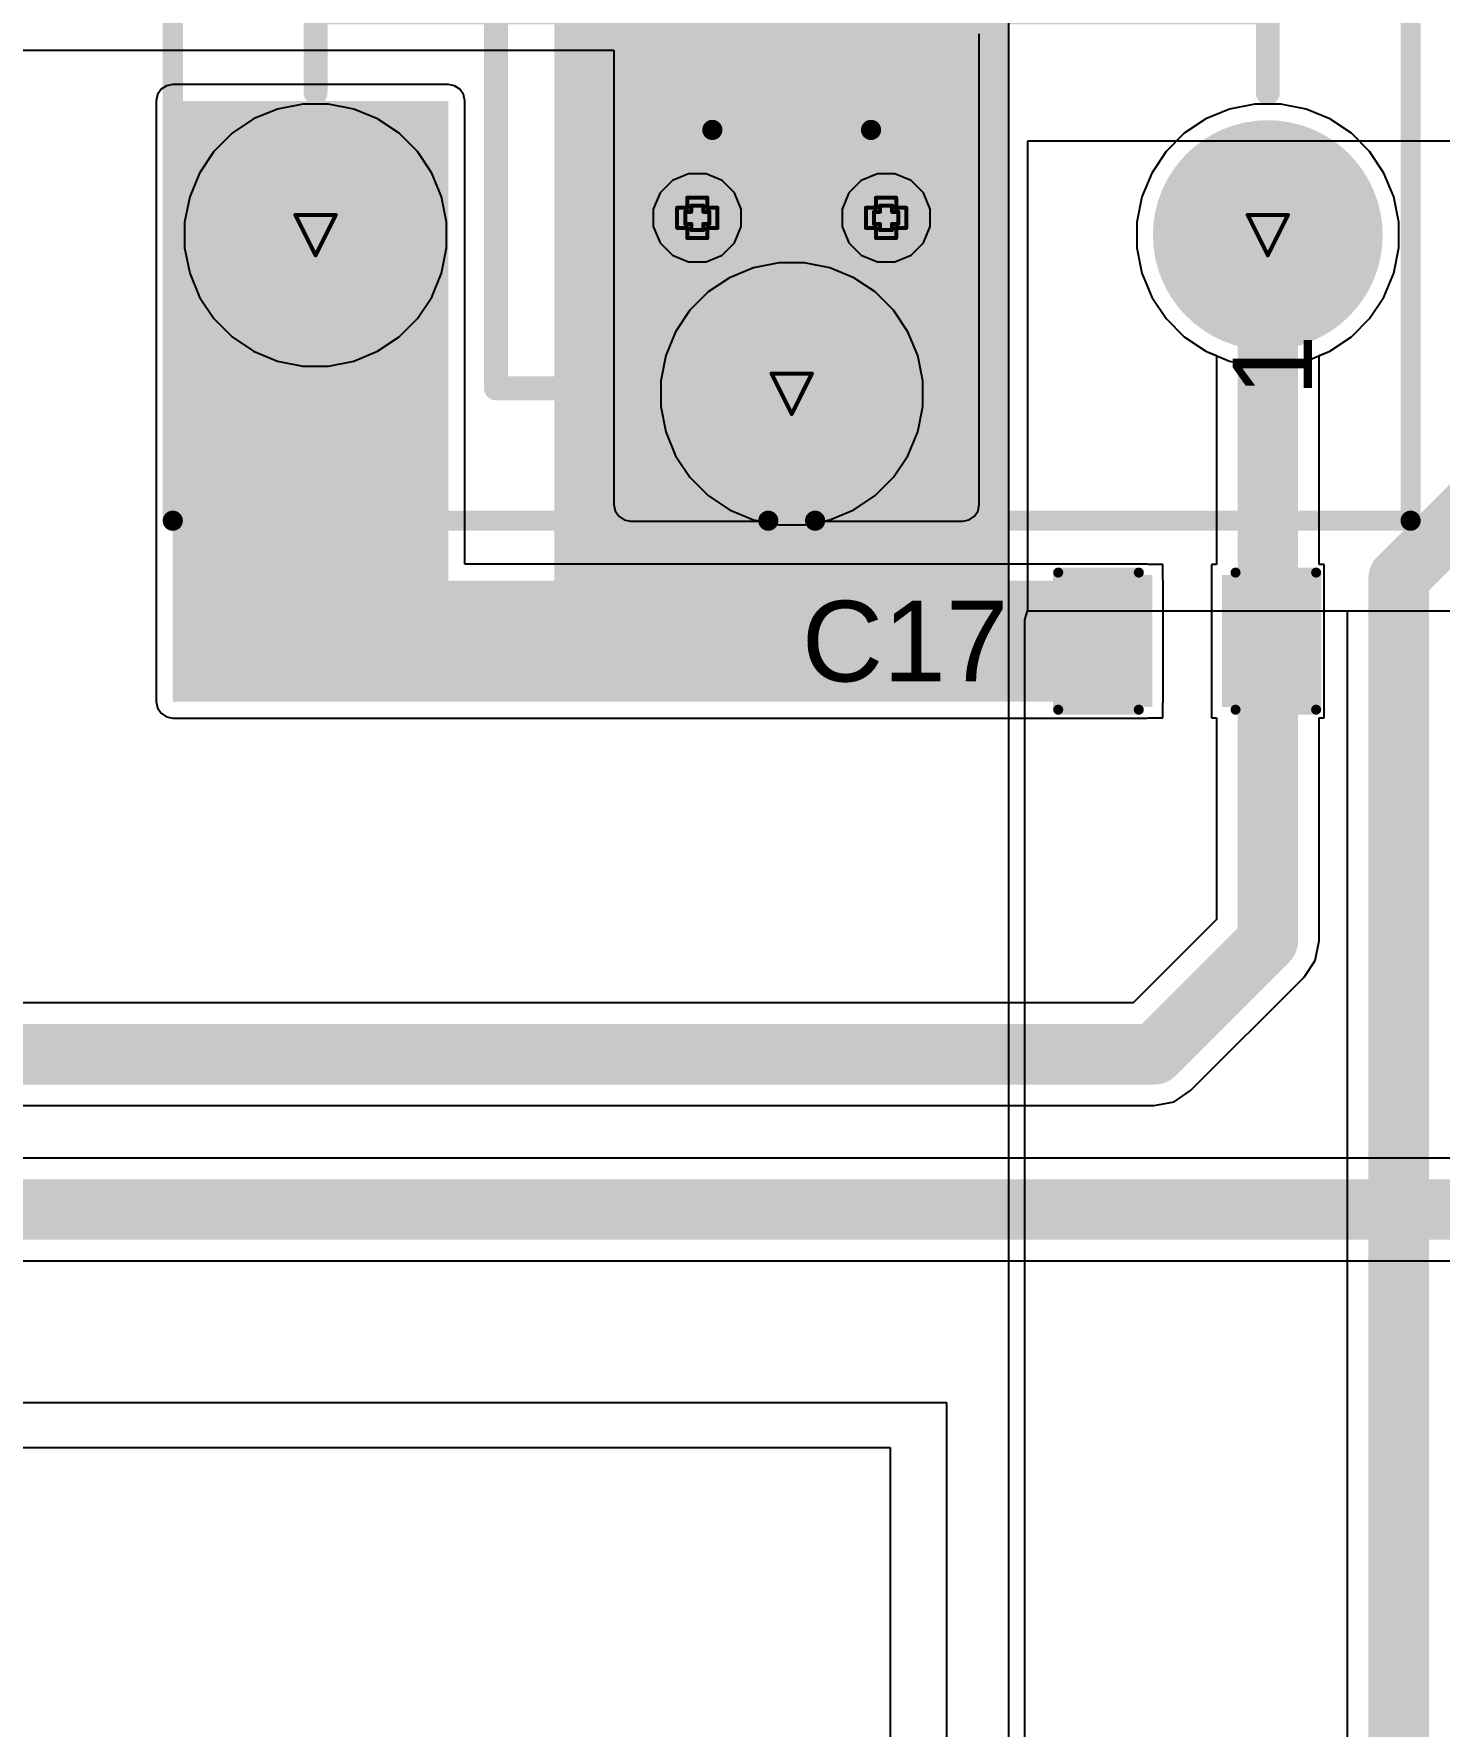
# Model space of a CAD drawing. Header units: inches. Extents: x -7 to 5163, y -3 to 5149.
# Drawn here: x 152.33 to 170.04, y 113.91 to 135.24 of the extents above; entities that cross this region are included whole.
import ezdxf

# ---------------------------------------------------------------- set-up
doc = ezdxf.new("R2010")
doc.units = ezdxf.units.IN
for name, color, linetype in [('Bottom Layer', 5, 'Continuous'), ('Bottom Solder', 6, 'Continuous'), ('Drill Drawing', 1, 'Continuous'), ('GND', 76, 'Continuous'), ('Multi-Layer', 9, 'Continuous'), ('Pad Holes', 156, 'Continuous'), ('PWR', 16, 'Continuous'), ('Top Layer', 1, 'Continuous'), ('Top Overlay', 2, 'Continuous'), ('Top Paste', 8, 'Continuous'), ('Top Solder', 216, 'Continuous'), ('Via Holes', 16, 'Continuous')]:
    doc.layers.add(name, color=color, linetype=linetype)
doc.styles.add('Arial', font='', dxfattribs={"height": 0.2})
doc.styles.get('Arial').set_extended_font_data('Arial')

# ---------------------------------------------------------------- blocks, each defined once
blk = doc.blocks.new('SRD_05VDC_SL_C_17')
at = {"layer": 'Bottom Layer'}
h = blk.add_hatch(color=5, dxfattribs=at)
edge = h.paths.add_edge_path()
edge.add_arc((-5.1, 6), 1.397, 0, 360)
h = blk.add_hatch(color=5, dxfattribs=at)
edge = h.paths.add_edge_path()
edge.add_arc((7.1, 5.999), 1.397, 0, 360)
h = blk.add_hatch(color=5, dxfattribs=at)
edge = h.paths.add_edge_path()
edge.add_arc((-7.1, 0), 1.397, 0, 360)
h = blk.add_hatch(color=5, dxfattribs=at)
edge = h.paths.add_edge_path()
edge.add_arc((-5.1, -6), 1.397, 0, 360)
h = blk.add_hatch(color=5, dxfattribs=at)
edge = h.paths.add_edge_path()
edge.add_arc((7.1, -5.999), 1.397, 0, 360)
at = {"layer": 'Bottom Solder'}
h = blk.add_hatch(color=6, dxfattribs=at)
edge = h.paths.add_edge_path()
edge.add_arc((-5.1, 6), 1.448, 0, 360)
h = blk.add_hatch(color=6, dxfattribs=at)
edge = h.paths.add_edge_path()
edge.add_arc((7.1, 5.999), 1.448, 0, 360)
h = blk.add_hatch(color=6, dxfattribs=at)
edge = h.paths.add_edge_path()
edge.add_arc((-7.1, 0), 1.448, 0, 360)
h = blk.add_hatch(color=6, dxfattribs=at)
edge = h.paths.add_edge_path()
edge.add_arc((-5.1, -6), 1.448, 0, 360)
h = blk.add_hatch(color=6, dxfattribs=at)
edge = h.paths.add_edge_path()
edge.add_arc((7.1, -5.999), 1.448, 0, 360)
at = {"layer": 'GND'}
h = blk.add_hatch(color=76, dxfattribs=at)
edge = h.paths.add_edge_path()
edge.add_arc((-5.1, 6), 1.397, 0, 360)
h = blk.add_hatch(color=76, dxfattribs=at)
edge = h.paths.add_edge_path()
edge.add_arc((7.1, 5.999), 1.397, 0, 360)
h = blk.add_hatch(color=76, dxfattribs=at)
edge = h.paths.add_edge_path()
edge.add_arc((-7.1, 0), 1.397, 0, 360)
h = blk.add_hatch(color=76, dxfattribs=at)
edge = h.paths.add_edge_path()
edge.add_arc((-5.1, -6), 1.397, 0, 360)
h = blk.add_hatch(color=76, dxfattribs=at)
edge = h.paths.add_edge_path()
edge.add_arc((7.1, -5.999), 1.397, 0, 360)
at = {"layer": 'Multi-Layer'}
h = blk.add_hatch(color=9, dxfattribs=at)
edge = h.paths.add_edge_path()
edge.add_arc((-5.1, 6), 1.397, 0, 360)
h = blk.add_hatch(color=9, dxfattribs=at)
edge = h.paths.add_edge_path()
edge.add_arc((7.1, 5.999), 1.397, 0, 360)
h = blk.add_hatch(color=9, dxfattribs=at)
edge = h.paths.add_edge_path()
edge.add_arc((-7.1, 0), 1.397, 0, 360)
h = blk.add_hatch(color=9, dxfattribs=at)
edge = h.paths.add_edge_path()
edge.add_arc((-5.1, -6), 1.397, 0, 360)
h = blk.add_hatch(color=9, dxfattribs=at)
edge = h.paths.add_edge_path()
edge.add_arc((7.1, -5.999), 1.397, 0, 360)
at = {"layer": 'Pad Holes'}
h = blk.add_hatch(color=7, dxfattribs=at)
edge = h.paths.add_edge_path()
edge.add_arc((-5.1, 6), 0.762, 0, 360)
h = blk.add_hatch(color=7, dxfattribs=at)
edge = h.paths.add_edge_path()
edge.add_arc((7.1, 5.999), 0.762, 0, 360)
h = blk.add_hatch(color=7, dxfattribs=at)
edge = h.paths.add_edge_path()
edge.add_arc((-7.1, 0), 0.762, 0, 360)
h = blk.add_hatch(color=7, dxfattribs=at)
edge = h.paths.add_edge_path()
edge.add_arc((-5.1, -6), 0.762, 0, 360)
h = blk.add_hatch(color=7, dxfattribs=at)
edge = h.paths.add_edge_path()
edge.add_arc((7.1, -5.999), 0.762, 0, 360)
at = {"layer": 'PWR'}
h = blk.add_hatch(color=16, dxfattribs=at)
edge = h.paths.add_edge_path()
edge.add_arc((-5.1, 6), 1.397, 0, 360)
h = blk.add_hatch(color=16, dxfattribs=at)
edge = h.paths.add_edge_path()
edge.add_arc((7.1, 5.999), 1.397, 0, 360)
h = blk.add_hatch(color=16, dxfattribs=at)
edge = h.paths.add_edge_path()
edge.add_arc((-7.1, 0), 1.397, 0, 360)
h = blk.add_hatch(color=16, dxfattribs=at)
edge = h.paths.add_edge_path()
edge.add_arc((-5.1, -6), 1.397, 0, 360)
h = blk.add_hatch(color=16, dxfattribs=at)
edge = h.paths.add_edge_path()
edge.add_arc((7.1, -5.999), 1.397, 0, 360)
at = {"layer": 'Top Layer'}
h = blk.add_hatch(color=1, dxfattribs=at)
edge = h.paths.add_edge_path()
edge.add_arc((-5.1, 6), 1.397, 0, 360)
h = blk.add_hatch(color=1, dxfattribs=at)
edge = h.paths.add_edge_path()
edge.add_arc((7.1, 5.999), 1.397, 0, 360)
h = blk.add_hatch(color=1, dxfattribs=at)
edge = h.paths.add_edge_path()
edge.add_arc((-7.1, 0), 1.397, 0, 360)
h = blk.add_hatch(color=1, dxfattribs=at)
edge = h.paths.add_edge_path()
edge.add_arc((-5.1, -6), 1.397, 0, 360)
h = blk.add_hatch(color=1, dxfattribs=at)
edge = h.paths.add_edge_path()
edge.add_arc((7.1, -5.999), 1.397, 0, 360)
at = {"layer": 'Top Solder'}
h = blk.add_hatch(color=216, dxfattribs=at)
edge = h.paths.add_edge_path()
edge.add_arc((-5.1, 6), 1.448, 0, 360)
h = blk.add_hatch(color=216, dxfattribs=at)
edge = h.paths.add_edge_path()
edge.add_arc((7.1, 5.999), 1.448, 0, 360)
h = blk.add_hatch(color=216, dxfattribs=at)
edge = h.paths.add_edge_path()
edge.add_arc((-7.1, 0), 1.448, 0, 360)
h = blk.add_hatch(color=216, dxfattribs=at)
edge = h.paths.add_edge_path()
edge.add_arc((-5.1, -6), 1.448, 0, 360)
h = blk.add_hatch(color=216, dxfattribs=at)
edge = h.paths.add_edge_path()
edge.add_arc((7.1, -5.999), 1.448, 0, 360)
at = {"layer": 'Top Overlay'}
for points in [[(-8.699, 7.8, 0.254, 0.254, 0), (-8.699, 0.295, 0.254, 0.254, 0)], [(-8.699, 7.8, 0.254, 0.254, 0), (10.501, 7.8, 0.254, 0.254, 0)], [(10.501, 7.8, 0.254, 0.254, 0), (10.501, -7.8, 0.254, 0.254, 0)], [(-3.31, 6, 0.3, 0.3, 0), (-2.292, 6, 0.3, 0.3, 0)], [(-2.292, 6, 0.3, 0.3, 0), (-2.292, 1.051, 0.3, 0.3, 0)], [(7.099, 4.247, 0.254, 0.254, 0), (7.099, 2.019, 0.254, 0.254, 0)], [(-7.032, 3.727, 0.3, 0.3, 0), (1.604, 3.727, 0.3, 0.3, 0)], [(-7.032, 3.727, 0.3, 0.3, 0), (-7.032, 1.8, 0.3, 0.3, 0)], [(1.604, 3.727, 0.3, 0.3, 0), (1.604, 0.727, 0.3, 0.3, 0)], [(7.801, 2.309, 0.3, 0.3, 0), (6.15, 0.701, 0.3, 0.3, 0)], [(-3.775, 1, 0.254, 0.254, 0), (-3.775, -1, 0.254, 0.254, 0)], [(-3.775, 1, 0.254, 0.254, 0), (-0.775, 1, 0.254, 0.254, 0)], [(-0.775, 1, 0.254, 0.254, 0), (-0.775, -1, 0.254, 0.254, 0)], [(1.604, 0.727, 0.3, 0.3, 0), (1.628, 0.703, 0.3, 0.3, 0)], [(1.628, 0.703, 0.3, 0.3, 0), (5.644, 0.703, 0.3, 0.3, 0)], [(5.644, 0.703, 0.3, 0.3, 0), (6.152, 0.703, 0.3, 0.3, 0)], [(-8.699, -0.295, 0.254, 0.254, 0), (-8.699, -7.8, 0.254, 0.254, 0)], [(7.168, -0.312, 0.3, 0.3, 0), (7.168, -4.257, 0.3, 0.3, 0)], [(-3.775, -1, 0.254, 0.254, 0), (-0.775, -1, 0.254, 0.254, 0)], [(-2.292, -1.051, 0.3, 0.3, 0), (-2.292, -6, 0.3, 0.3, 0)], [(-2.292, -6, 0.3, 0.3, 0), (-3.31, -6, 0.3, 0.3, 0)], [(-8.699, -7.8, 0.254, 0.254, 0), (10.501, -7.8, 0.254, 0.254, 0)]]:
    blk.add_lwpolyline(points, format="xyseb", dxfattribs=at)
for points in [[(-8.763, 7.8, 0.127, 0.127, 1), (-8.636, 7.8, 0.127, 0.127, 1)], [(-8.763, 7.8, 0.127, 0.127, 1), (-8.636, 7.8, 0.127, 0.127, 1)], [(10.437, 7.8, 0.127, 0.127, 1), (10.564, 7.8, 0.127, 0.127, 1)], [(10.437, 7.8, 0.127, 0.127, 1), (10.564, 7.8, 0.127, 0.127, 1)], [(-3.385, 6, 0.15, 0.15, 1), (-3.235, 6, 0.15, 0.15, 1)], [(-2.367, 6, 0.15, 0.15, 1), (-2.217, 6, 0.15, 0.15, 1)], [(-2.367, 6, 0.15, 0.15, 1), (-2.217, 6, 0.15, 0.15, 1)], [(7.036, 4.247, 0.127, 0.127, 1), (7.163, 4.247, 0.127, 0.127, 1)], [(-7.107, 3.727, 0.15, 0.15, 1), (-6.957, 3.727, 0.15, 0.15, 1)], [(-7.107, 3.727, 0.15, 0.15, 1), (-6.957, 3.727, 0.15, 0.15, 1)], [(1.529, 3.727, 0.15, 0.15, 1), (1.679, 3.727, 0.15, 0.15, 1)], [(1.529, 3.727, 0.15, 0.15, 1), (1.679, 3.727, 0.15, 0.15, 1)], [(7.726, 2.309, 0.15, 0.15, 1), (7.876, 2.309, 0.15, 0.15, 1)], [(7.036, 2.019, 0.127, 0.127, 1), (7.163, 2.019, 0.127, 0.127, 1)], [(-7.107, 1.8, 0.15, 0.15, 1), (-6.957, 1.8, 0.15, 0.15, 1)], [(-3.838, 1, 0.127, 0.127, 1), (-3.711, 1, 0.127, 0.127, 1)], [(-3.838, 1, 0.127, 0.127, 1), (-3.711, 1, 0.127, 0.127, 1)], [(-2.367, 1.051, 0.15, 0.15, 1), (-2.217, 1.051, 0.15, 0.15, 1)], [(-0.838, 1, 0.127, 0.127, 1), (-0.711, 1, 0.127, 0.127, 1)], [(-0.838, 1, 0.127, 0.127, 1), (-0.711, 1, 0.127, 0.127, 1)], [(1.529, 0.727, 0.15, 0.15, 1), (1.679, 0.727, 0.15, 0.15, 1)], [(1.529, 0.727, 0.15, 0.15, 1), (1.679, 0.727, 0.15, 0.15, 1)], [(1.553, 0.703, 0.15, 0.15, 1), (1.703, 0.703, 0.15, 0.15, 1)], [(1.553, 0.703, 0.15, 0.15, 1), (1.703, 0.703, 0.15, 0.15, 1)], [(5.569, 0.703, 0.15, 0.15, 1), (5.719, 0.703, 0.15, 0.15, 1)], [(5.569, 0.703, 0.15, 0.15, 1), (5.719, 0.703, 0.15, 0.15, 1)], [(6.075, 0.701, 0.15, 0.15, 1), (6.225, 0.701, 0.15, 0.15, 1)], [(6.077, 0.703, 0.15, 0.15, 1), (6.227, 0.703, 0.15, 0.15, 1)], [(-8.763, 0.295, 0.127, 0.127, 1), (-8.636, 0.295, 0.127, 0.127, 1)], [(-8.763, -0.295, 0.127, 0.127, 1), (-8.636, -0.295, 0.127, 0.127, 1)], [(7.093, -0.312, 0.15, 0.15, 1), (7.243, -0.312, 0.15, 0.15, 1)], [(-3.838, -1, 0.127, 0.127, 1), (-3.711, -1, 0.127, 0.127, 1)], [(-3.838, -1, 0.127, 0.127, 1), (-3.711, -1, 0.127, 0.127, 1)], [(-2.367, -1.051, 0.15, 0.15, 1), (-2.217, -1.051, 0.15, 0.15, 1)], [(-0.838, -1, 0.127, 0.127, 1), (-0.711, -1, 0.127, 0.127, 1)], [(-0.838, -1, 0.127, 0.127, 1), (-0.711, -1, 0.127, 0.127, 1)], [(7.093, -4.257, 0.15, 0.15, 1), (7.243, -4.257, 0.15, 0.15, 1)], [(-3.385, -6, 0.15, 0.15, 1), (-3.235, -6, 0.15, 0.15, 1)], [(-2.367, -6, 0.15, 0.15, 1), (-2.217, -6, 0.15, 0.15, 1)], [(-2.367, -6, 0.15, 0.15, 1), (-2.217, -6, 0.15, 0.15, 1)], [(-8.763, -7.8, 0.127, 0.127, 1), (-8.636, -7.8, 0.127, 0.127, 1)], [(-8.763, -7.8, 0.127, 0.127, 1), (-8.636, -7.8, 0.127, 0.127, 1)], [(10.437, -7.8, 0.127, 0.127, 1), (10.564, -7.8, 0.127, 0.127, 1)], [(10.438, -7.8, 0.127, 0.127, 1), (10.565, -7.8, 0.127, 0.127, 1)]]:
    blk.add_lwpolyline(points, format="xyseb", close=True, dxfattribs=at)
at = {"layer": 'Top Overlay', "style": 'Arial'}
blk.add_text('1', height=1, dxfattribs=at).set_placement((-7.132, -6.559))
blk = doc.blocks.new('C___0805_76')
at = {"layer": 'Top Layer'}
for points in [[(-1.524, 0.762), (-0.508, 0.762), (-0.508, -0.762), (-1.524, -0.762)], [(0.508, 0.762), (1.524, 0.762), (1.524, -0.762), (0.508, -0.762)]]:
    blk.add_hatch(color=1, dxfattribs=at).paths.add_polyline_path(points)
at = {"layer": 'Top Paste'}
for points in [[(-1.524, 0.762), (-0.508, 0.762), (-0.508, -0.762), (-1.524, -0.762)], [(0.508, 0.762), (1.524, 0.762), (1.524, -0.762), (0.508, -0.762)]]:
    blk.add_hatch(color=8, dxfattribs=at).paths.add_polyline_path(points)
at = {"layer": 'Top Solder'}
for points in [[(-1.594, 0.832), (-0.438, 0.832), (-0.438, -0.832), (-1.594, -0.832)], [(0.438, 0.832), (1.594, 0.832), (1.594, -0.832), (0.438, -0.832)]]:
    blk.add_hatch(color=216, dxfattribs=at).paths.add_polyline_path(points)
at = {"layer": 'Top Overlay'}
for points in [[(-1.626, 0.864, 0.127, 0.127, 0), (-1.626, -0.864, 0.127, 0.127, 0)], [(-0.61, 0.864, 0.127, 0.127, 0), (-1.626, 0.864, 0.127, 0.127, 0)], [(1.626, 0.864, 0.127, 0.127, 0), (0.61, 0.864, 0.127, 0.127, 0)], [(1.626, 0.864, 0.127, 0.127, 0), (1.626, -0.864, 0.127, 0.127, 0)], [(-0.61, -0.864, 0.127, 0.127, 0), (-1.626, -0.864, 0.127, 0.127, 0)], [(1.626, -0.864, 0.127, 0.127, 0), (0.61, -0.864, 0.127, 0.127, 0)]]:
    blk.add_lwpolyline(points, format="xyseb", dxfattribs=at)
for points in [[(-1.657, 0.864, 0.0635, 0.0635, 1), (-1.594, 0.864, 0.0635, 0.0635, 1)], [(-1.657, 0.864, 0.0635, 0.0635, 1), (-1.594, 0.864, 0.0635, 0.0635, 1)], [(-0.641, 0.864, 0.0635, 0.0635, 1), (-0.578, 0.864, 0.0635, 0.0635, 1)], [(0.578, 0.864, 0.0635, 0.0635, 1), (0.641, 0.864, 0.0635, 0.0635, 1)], [(1.594, 0.864, 0.0635, 0.0635, 1), (1.657, 0.864, 0.0635, 0.0635, 1)], [(1.594, 0.864, 0.0635, 0.0635, 1), (1.657, 0.864, 0.0635, 0.0635, 1)], [(-1.657, -0.864, 0.0635, 0.0635, 1), (-1.594, -0.864, 0.0635, 0.0635, 1)], [(-1.657, -0.864, 0.0635, 0.0635, 1), (-1.594, -0.864, 0.0635, 0.0635, 1)], [(-0.641, -0.864, 0.0635, 0.0635, 1), (-0.578, -0.864, 0.0635, 0.0635, 1)], [(0.578, -0.864, 0.0635, 0.0635, 1), (0.641, -0.864, 0.0635, 0.0635, 1)], [(1.594, -0.864, 0.0635, 0.0635, 1), (1.657, -0.864, 0.0635, 0.0635, 1)], [(1.594, -0.864, 0.0635, 0.0635, 1), (1.657, -0.864, 0.0635, 0.0635, 1)]]:
    blk.add_lwpolyline(points, format="xyseb", close=True, dxfattribs=at)

msp = doc.modelspace()

# ---------------------------------------------------------------- hatches: boundary and pattern name
at = {"layer": 'Bottom Layer'}
msp.add_hatch(color=5, dxfattribs=at).paths.add_polyline_path([(158.883, 128.019), (164.607, 128.019), (164.607, 140.36), (158.883, 140.36)])
h = msp.add_hatch(color=5, dxfattribs=at)
edge = h.paths.add_edge_path()
edge.add_arc((160.686, 132.918), 0.3, 0, 360)
h = msp.add_hatch(color=5, dxfattribs=at)
edge = h.paths.add_edge_path()
edge.add_arc((163.066, 132.918), 0.3, 0, 360)
at = {"layer": 'Bottom Solder'}
h = msp.add_hatch(color=6, dxfattribs=at)
edge = h.paths.add_edge_path()
edge.add_arc((160.686, 132.918), 0.402, 0, 360)
h = msp.add_hatch(color=6, dxfattribs=at)
edge = h.paths.add_edge_path()
edge.add_arc((163.066, 132.918), 0.402, 0, 360)
at = {"layer": 'GND'}
h = msp.add_hatch(color=76, dxfattribs=at)
edge = h.paths.add_edge_path()
edge.add_arc((160.686, 132.918), 0.3, 0, 360)
h = msp.add_hatch(color=76, dxfattribs=at)
edge = h.paths.add_edge_path()
edge.add_arc((163.066, 132.918), 0.3, 0, 360)
at = {"layer": 'PWR'}
h = msp.add_hatch(color=16, dxfattribs=at)
edge = h.paths.add_edge_path()
edge.add_arc((160.686, 132.918), 0.3, 0, 360)
h = msp.add_hatch(color=16, dxfattribs=at)
edge = h.paths.add_edge_path()
edge.add_arc((163.066, 132.918), 0.3, 0, 360)
at = {"layer": 'Top Layer'}
for points in [[(159.842, 129.304), (164.033, 129.304), (164.033, 155.037), (159.842, 155.037)], [(154.075, 126.822), (157.549, 126.822), (157.549, 134.391), (154.075, 134.391)], [(154.075, 126.822), (166.352, 126.822), (166.352, 128.346), (154.075, 128.346)]]:
    msp.add_hatch(color=1, dxfattribs=at).paths.add_polyline_path(points)
h = msp.add_hatch(color=1, dxfattribs=at)
edge = h.paths.add_edge_path()
edge.add_arc((160.686, 132.918), 0.3, 0, 360)
h = msp.add_hatch(color=1, dxfattribs=at)
edge = h.paths.add_edge_path()
edge.add_arc((163.066, 132.918), 0.3, 0, 360)
at = {"layer": 'Top Solder'}
h = msp.add_hatch(color=216, dxfattribs=at)
edge = h.paths.add_edge_path()
edge.add_arc((160.686, 132.918), 0.402, 0, 360)
h = msp.add_hatch(color=216, dxfattribs=at)
edge = h.paths.add_edge_path()
edge.add_arc((163.066, 132.918), 0.402, 0, 360)
at = {"layer": 'Via Holes'}
h = msp.add_hatch(color=7, dxfattribs=at)
edge = h.paths.add_edge_path()
edge.add_arc((160.686, 132.918), 0.15, 0, 360)
h = msp.add_hatch(color=7, dxfattribs=at)
edge = h.paths.add_edge_path()
edge.add_arc((163.066, 132.918), 0.15, 0, 360)

# ---------------------------------------------------------------- linework, layer by layer
at = {"layer": 'Bottom Layer'}
for p, q in [((164.607, 140.36), (164.607, 111.379)), ((155.094, 134.164), (154.824, 133.984)), ((155.395, 134.289), (155.094, 134.164)), ((155.713, 134.352), (155.395, 134.289)), ((156.039, 134.352), (155.713, 134.352)), ((156.358, 134.289), (156.039, 134.352)), ((156.658, 134.164), (156.358, 134.289)), ((156.929, 133.984), (156.658, 134.164)), ((154.824, 133.984), (154.594, 133.754)), ((157.159, 133.754), (156.929, 133.984)), ((154.594, 133.754), (154.413, 133.483)), ((157.339, 133.483), (157.159, 133.754)), ((164.846, 133.883), (164.846, 127.965)), ((177.444, 133.883), (164.846, 133.883)), ((154.413, 133.483), (154.289, 133.183)), ((157.464, 133.183), (157.339, 133.483)), ((154.289, 133.183), (154.225, 132.864)), ((157.527, 132.864), (157.464, 133.183)), ((154.225, 132.864), (154.225, 132.539)), ((157.527, 132.539), (157.527, 132.864)), ((154.225, 132.539), (154.289, 132.22)), ((157.464, 132.22), (157.527, 132.539)), ((154.289, 132.22), (154.413, 131.919)), ((157.339, 131.919), (157.464, 132.22)), ((154.413, 131.919), (154.594, 131.649)), ((157.159, 131.649), (157.339, 131.919)), ((154.594, 131.649), (154.824, 131.419)), ((156.929, 131.419), (157.159, 131.649)), ((154.824, 131.419), (155.094, 131.238)), ((156.658, 131.238), (156.929, 131.419)), ((155.094, 131.238), (155.395, 131.114)), ((156.358, 131.114), (156.658, 131.238)), ((155.395, 131.114), (155.713, 131.05)), ((155.713, 131.05), (156.039, 131.05)), ((156.039, 131.05), (156.358, 131.114)), ((164.814, 127.852), (164.846, 127.965)), ((164.846, 127.965), (177.444, 127.965)), ((164.846, 127.965), (168.878, 127.965)), ((168.878, 127.965), (168.878, 20.188)), ((164.814, 111.379), (164.814, 127.852))]:
    msp.add_line(p, q, dxfattribs=at)
for points in [[(169.525, 128.378, 0.762, 0.762, 0), (170.917, 129.769, 0.762, 0.762, 0)], [(169.525, 19.919, 0.762, 0.762, 0), (169.525, 128.378, 0.762, 0.762, 0)]]:
    msp.add_lwpolyline(points, format="xyseb", dxfattribs=at)
msp.add_lwpolyline([(169.335, 128.378, 0.381, 0.381, 1), (169.716, 128.378, 0.381, 0.381, 1)], format="xyseb", close=True, dxfattribs=at)
msp.add_lwpolyline([(169.335, 128.378, 0.381, 0.381, 1), (169.716, 128.378, 0.381, 0.381, 1)], format="xyseb", close=True, dxfattribs=at)
at = {"layer": 'Drill Drawing'}
for points in [[(160.559, 133.045, 0.0508, 0.0508, 0), (160.559, 133.172, 0.0508, 0.0508, 0)], [(160.559, 133.172, 0.0508, 0.0508, 0), (160.813, 133.172, 0.0508, 0.0508, 0)], [(160.61, 132.994, 0.0508, 0.0508, 0), (160.61, 133.071, 0.0508, 0.0508, 0)], [(160.61, 133.071, 0.0508, 0.0508, 0), (160.763, 133.071, 0.0508, 0.0508, 0)], [(160.763, 132.994, 0.0508, 0.0508, 0), (160.763, 133.071, 0.0508, 0.0508, 0)], [(160.813, 133.045, 0.0508, 0.0508, 0), (160.813, 133.172, 0.0508, 0.0508, 0)], [(162.939, 133.045, 0.0508, 0.0508, 0), (162.939, 133.172, 0.0508, 0.0508, 0)], [(162.939, 133.172, 0.0508, 0.0508, 0), (163.193, 133.172, 0.0508, 0.0508, 0)], [(162.99, 132.994, 0.0508, 0.0508, 0), (162.99, 133.071, 0.0508, 0.0508, 0)], [(162.99, 133.071, 0.0508, 0.0508, 0), (163.142, 133.071, 0.0508, 0.0508, 0)], [(163.142, 132.994, 0.0508, 0.0508, 0), (163.142, 133.071, 0.0508, 0.0508, 0)], [(163.193, 133.045, 0.0508, 0.0508, 0), (163.193, 133.172, 0.0508, 0.0508, 0)], [(155.622, 132.955, 0.0508, 0.0508, 0), (156.13, 132.955, 0.0508, 0.0508, 0)], [(155.622, 132.955, 0.0508, 0.0508, 0), (155.876, 132.447, 0.0508, 0.0508, 0)], [(155.876, 132.447, 0.0508, 0.0508, 0), (156.13, 132.955, 0.0508, 0.0508, 0)], [(160.432, 132.791, 0.0508, 0.0508, 0), (160.432, 133.045, 0.0508, 0.0508, 0)], [(160.432, 133.045, 0.0508, 0.0508, 0), (160.559, 133.045, 0.0508, 0.0508, 0)], [(160.534, 132.842, 0.0508, 0.0508, 0), (160.534, 132.994, 0.0508, 0.0508, 0)], [(160.534, 132.994, 0.0508, 0.0508, 0), (160.61, 132.994, 0.0508, 0.0508, 0)], [(160.534, 132.842, 0.0508, 0.0508, 0), (160.61, 132.842, 0.0508, 0.0508, 0)], [(160.61, 132.766, 0.0508, 0.0508, 0), (160.61, 132.842, 0.0508, 0.0508, 0)], [(160.763, 132.994, 0.0508, 0.0508, 0), (160.839, 132.994, 0.0508, 0.0508, 0)], [(160.763, 132.842, 0.0508, 0.0508, 0), (160.839, 132.842, 0.0508, 0.0508, 0)], [(160.763, 132.766, 0.0508, 0.0508, 0), (160.763, 132.842, 0.0508, 0.0508, 0)], [(160.813, 133.045, 0.0508, 0.0508, 0), (160.94, 133.045, 0.0508, 0.0508, 0)], [(160.839, 132.842, 0.0508, 0.0508, 0), (160.839, 132.994, 0.0508, 0.0508, 0)], [(160.94, 132.791, 0.0508, 0.0508, 0), (160.94, 133.045, 0.0508, 0.0508, 0)], [(162.812, 132.791, 0.0508, 0.0508, 0), (162.812, 133.045, 0.0508, 0.0508, 0)], [(162.812, 133.045, 0.0508, 0.0508, 0), (162.939, 133.045, 0.0508, 0.0508, 0)], [(162.913, 132.842, 0.0508, 0.0508, 0), (162.913, 132.994, 0.0508, 0.0508, 0)], [(162.913, 132.994, 0.0508, 0.0508, 0), (162.99, 132.994, 0.0508, 0.0508, 0)], [(162.913, 132.842, 0.0508, 0.0508, 0), (162.99, 132.842, 0.0508, 0.0508, 0)], [(162.99, 132.766, 0.0508, 0.0508, 0), (162.99, 132.842, 0.0508, 0.0508, 0)], [(163.142, 132.994, 0.0508, 0.0508, 0), (163.218, 132.994, 0.0508, 0.0508, 0)], [(163.142, 132.842, 0.0508, 0.0508, 0), (163.218, 132.842, 0.0508, 0.0508, 0)], [(163.142, 132.766, 0.0508, 0.0508, 0), (163.142, 132.842, 0.0508, 0.0508, 0)], [(163.193, 133.045, 0.0508, 0.0508, 0), (163.32, 133.045, 0.0508, 0.0508, 0)], [(163.218, 132.842, 0.0508, 0.0508, 0), (163.218, 132.994, 0.0508, 0.0508, 0)], [(163.32, 132.791, 0.0508, 0.0508, 0), (163.32, 133.045, 0.0508, 0.0508, 0)], [(167.622, 132.955, 0.0508, 0.0508, 0), (168.13, 132.955, 0.0508, 0.0508, 0)], [(167.622, 132.955, 0.0508, 0.0508, 0), (167.876, 132.447, 0.0508, 0.0508, 0)], [(167.876, 132.447, 0.0508, 0.0508, 0), (168.13, 132.955, 0.0508, 0.0508, 0)], [(160.432, 132.791, 0.0508, 0.0508, 0), (160.559, 132.791, 0.0508, 0.0508, 0)], [(160.559, 132.664, 0.0508, 0.0508, 0), (160.559, 132.791, 0.0508, 0.0508, 0)], [(160.559, 132.664, 0.0508, 0.0508, 0), (160.813, 132.664, 0.0508, 0.0508, 0)], [(160.61, 132.766, 0.0508, 0.0508, 0), (160.763, 132.766, 0.0508, 0.0508, 0)], [(160.813, 132.791, 0.0508, 0.0508, 0), (160.94, 132.791, 0.0508, 0.0508, 0)], [(160.813, 132.664, 0.0508, 0.0508, 0), (160.813, 132.791, 0.0508, 0.0508, 0)], [(162.812, 132.791, 0.0508, 0.0508, 0), (162.939, 132.791, 0.0508, 0.0508, 0)], [(162.939, 132.664, 0.0508, 0.0508, 0), (162.939, 132.791, 0.0508, 0.0508, 0)], [(162.939, 132.664, 0.0508, 0.0508, 0), (163.193, 132.664, 0.0508, 0.0508, 0)], [(162.99, 132.766, 0.0508, 0.0508, 0), (163.142, 132.766, 0.0508, 0.0508, 0)], [(163.193, 132.791, 0.0508, 0.0508, 0), (163.32, 132.791, 0.0508, 0.0508, 0)], [(163.193, 132.664, 0.0508, 0.0508, 0), (163.193, 132.791, 0.0508, 0.0508, 0)], [(161.622, 130.955, 0.0508, 0.0508, 0), (162.13, 130.955, 0.0508, 0.0508, 0)], [(161.622, 130.955, 0.0508, 0.0508, 0), (161.876, 130.447, 0.0508, 0.0508, 0)], [(161.876, 130.447, 0.0508, 0.0508, 0), (162.13, 130.955, 0.0508, 0.0508, 0)]]:
    msp.add_lwpolyline(points, format="xyseb", dxfattribs=at)
for points in [[(160.547, 133.172, 0.0254, 0.0254, 1), (160.572, 133.172, 0.0254, 0.0254, 1)], [(160.547, 133.172, 0.0254, 0.0254, 1), (160.572, 133.172, 0.0254, 0.0254, 1)], [(160.598, 133.071, 0.0254, 0.0254, 1), (160.623, 133.071, 0.0254, 0.0254, 1)], [(160.598, 133.071, 0.0254, 0.0254, 1), (160.623, 133.071, 0.0254, 0.0254, 1)], [(160.75, 133.071, 0.0254, 0.0254, 1), (160.775, 133.071, 0.0254, 0.0254, 1)], [(160.75, 133.071, 0.0254, 0.0254, 1), (160.775, 133.071, 0.0254, 0.0254, 1)], [(160.801, 133.172, 0.0254, 0.0254, 1), (160.826, 133.172, 0.0254, 0.0254, 1)], [(160.801, 133.172, 0.0254, 0.0254, 1), (160.826, 133.172, 0.0254, 0.0254, 1)], [(162.926, 133.172, 0.0254, 0.0254, 1), (162.951, 133.172, 0.0254, 0.0254, 1)], [(162.926, 133.172, 0.0254, 0.0254, 1), (162.951, 133.172, 0.0254, 0.0254, 1)], [(162.977, 133.071, 0.0254, 0.0254, 1), (163.002, 133.071, 0.0254, 0.0254, 1)], [(162.977, 133.071, 0.0254, 0.0254, 1), (163.002, 133.071, 0.0254, 0.0254, 1)], [(163.129, 133.071, 0.0254, 0.0254, 1), (163.155, 133.071, 0.0254, 0.0254, 1)], [(163.129, 133.071, 0.0254, 0.0254, 1), (163.155, 133.071, 0.0254, 0.0254, 1)], [(163.18, 133.172, 0.0254, 0.0254, 1), (163.205, 133.172, 0.0254, 0.0254, 1)], [(163.18, 133.172, 0.0254, 0.0254, 1), (163.205, 133.172, 0.0254, 0.0254, 1)], [(155.609, 132.955, 0.0254, 0.0254, 1), (155.635, 132.955, 0.0254, 0.0254, 1)], [(155.609, 132.955, 0.0254, 0.0254, 1), (155.635, 132.955, 0.0254, 0.0254, 1)], [(156.117, 132.955, 0.0254, 0.0254, 1), (156.143, 132.955, 0.0254, 0.0254, 1)], [(156.117, 132.955, 0.0254, 0.0254, 1), (156.143, 132.955, 0.0254, 0.0254, 1)], [(160.42, 133.045, 0.0254, 0.0254, 1), (160.445, 133.045, 0.0254, 0.0254, 1)], [(160.42, 133.045, 0.0254, 0.0254, 1), (160.445, 133.045, 0.0254, 0.0254, 1)], [(160.521, 132.994, 0.0254, 0.0254, 1), (160.547, 132.994, 0.0254, 0.0254, 1)], [(160.521, 132.994, 0.0254, 0.0254, 1), (160.547, 132.994, 0.0254, 0.0254, 1)], [(160.521, 132.842, 0.0254, 0.0254, 1), (160.547, 132.842, 0.0254, 0.0254, 1)], [(160.521, 132.842, 0.0254, 0.0254, 1), (160.547, 132.842, 0.0254, 0.0254, 1)], [(160.547, 133.045, 0.0254, 0.0254, 1), (160.572, 133.045, 0.0254, 0.0254, 1)], [(160.547, 133.045, 0.0254, 0.0254, 1), (160.572, 133.045, 0.0254, 0.0254, 1)], [(160.598, 132.994, 0.0254, 0.0254, 1), (160.623, 132.994, 0.0254, 0.0254, 1)], [(160.598, 132.994, 0.0254, 0.0254, 1), (160.623, 132.994, 0.0254, 0.0254, 1)], [(160.598, 132.842, 0.0254, 0.0254, 1), (160.623, 132.842, 0.0254, 0.0254, 1)], [(160.598, 132.842, 0.0254, 0.0254, 1), (160.623, 132.842, 0.0254, 0.0254, 1)], [(160.75, 132.994, 0.0254, 0.0254, 1), (160.775, 132.994, 0.0254, 0.0254, 1)], [(160.75, 132.994, 0.0254, 0.0254, 1), (160.775, 132.994, 0.0254, 0.0254, 1)], [(160.75, 132.842, 0.0254, 0.0254, 1), (160.775, 132.842, 0.0254, 0.0254, 1)], [(160.75, 132.842, 0.0254, 0.0254, 1), (160.775, 132.842, 0.0254, 0.0254, 1)], [(160.801, 133.045, 0.0254, 0.0254, 1), (160.826, 133.045, 0.0254, 0.0254, 1)], [(160.801, 133.045, 0.0254, 0.0254, 1), (160.826, 133.045, 0.0254, 0.0254, 1)], [(160.826, 132.994, 0.0254, 0.0254, 1), (160.852, 132.994, 0.0254, 0.0254, 1)], [(160.826, 132.994, 0.0254, 0.0254, 1), (160.852, 132.994, 0.0254, 0.0254, 1)], [(160.826, 132.842, 0.0254, 0.0254, 1), (160.852, 132.842, 0.0254, 0.0254, 1)], [(160.826, 132.842, 0.0254, 0.0254, 1), (160.852, 132.842, 0.0254, 0.0254, 1)], [(160.928, 133.045, 0.0254, 0.0254, 1), (160.953, 133.045, 0.0254, 0.0254, 1)], [(160.928, 133.045, 0.0254, 0.0254, 1), (160.953, 133.045, 0.0254, 0.0254, 1)], [(162.799, 133.045, 0.0254, 0.0254, 1), (162.824, 133.045, 0.0254, 0.0254, 1)], [(162.799, 133.045, 0.0254, 0.0254, 1), (162.824, 133.045, 0.0254, 0.0254, 1)], [(162.901, 132.994, 0.0254, 0.0254, 1), (162.926, 132.994, 0.0254, 0.0254, 1)], [(162.901, 132.994, 0.0254, 0.0254, 1), (162.926, 132.994, 0.0254, 0.0254, 1)], [(162.901, 132.842, 0.0254, 0.0254, 1), (162.926, 132.842, 0.0254, 0.0254, 1)], [(162.901, 132.842, 0.0254, 0.0254, 1), (162.926, 132.842, 0.0254, 0.0254, 1)], [(162.926, 133.045, 0.0254, 0.0254, 1), (162.951, 133.045, 0.0254, 0.0254, 1)], [(162.926, 133.045, 0.0254, 0.0254, 1), (162.951, 133.045, 0.0254, 0.0254, 1)], [(162.977, 132.994, 0.0254, 0.0254, 1), (163.002, 132.994, 0.0254, 0.0254, 1)], [(162.977, 132.994, 0.0254, 0.0254, 1), (163.002, 132.994, 0.0254, 0.0254, 1)], [(162.977, 132.842, 0.0254, 0.0254, 1), (163.002, 132.842, 0.0254, 0.0254, 1)], [(162.977, 132.842, 0.0254, 0.0254, 1), (163.002, 132.842, 0.0254, 0.0254, 1)], [(163.129, 132.994, 0.0254, 0.0254, 1), (163.155, 132.994, 0.0254, 0.0254, 1)], [(163.129, 132.994, 0.0254, 0.0254, 1), (163.155, 132.994, 0.0254, 0.0254, 1)], [(163.129, 132.842, 0.0254, 0.0254, 1), (163.155, 132.842, 0.0254, 0.0254, 1)], [(163.129, 132.842, 0.0254, 0.0254, 1), (163.155, 132.842, 0.0254, 0.0254, 1)], [(163.18, 133.045, 0.0254, 0.0254, 1), (163.205, 133.045, 0.0254, 0.0254, 1)], [(163.18, 133.045, 0.0254, 0.0254, 1), (163.205, 133.045, 0.0254, 0.0254, 1)], [(163.205, 132.994, 0.0254, 0.0254, 1), (163.231, 132.994, 0.0254, 0.0254, 1)], [(163.205, 132.994, 0.0254, 0.0254, 1), (163.231, 132.994, 0.0254, 0.0254, 1)], [(163.205, 132.842, 0.0254, 0.0254, 1), (163.231, 132.842, 0.0254, 0.0254, 1)], [(163.205, 132.842, 0.0254, 0.0254, 1), (163.231, 132.842, 0.0254, 0.0254, 1)], [(163.307, 133.045, 0.0254, 0.0254, 1), (163.332, 133.045, 0.0254, 0.0254, 1)], [(163.307, 133.045, 0.0254, 0.0254, 1), (163.332, 133.045, 0.0254, 0.0254, 1)], [(167.609, 132.955, 0.0254, 0.0254, 1), (167.635, 132.955, 0.0254, 0.0254, 1)], [(167.609, 132.955, 0.0254, 0.0254, 1), (167.635, 132.955, 0.0254, 0.0254, 1)], [(168.117, 132.955, 0.0254, 0.0254, 1), (168.143, 132.955, 0.0254, 0.0254, 1)], [(168.117, 132.955, 0.0254, 0.0254, 1), (168.143, 132.955, 0.0254, 0.0254, 1)], [(160.42, 132.791, 0.0254, 0.0254, 1), (160.445, 132.791, 0.0254, 0.0254, 1)], [(160.42, 132.791, 0.0254, 0.0254, 1), (160.445, 132.791, 0.0254, 0.0254, 1)], [(160.547, 132.791, 0.0254, 0.0254, 1), (160.572, 132.791, 0.0254, 0.0254, 1)], [(160.547, 132.791, 0.0254, 0.0254, 1), (160.572, 132.791, 0.0254, 0.0254, 1)], [(160.547, 132.664, 0.0254, 0.0254, 1), (160.572, 132.664, 0.0254, 0.0254, 1)], [(160.547, 132.664, 0.0254, 0.0254, 1), (160.572, 132.664, 0.0254, 0.0254, 1)], [(160.598, 132.766, 0.0254, 0.0254, 1), (160.623, 132.766, 0.0254, 0.0254, 1)], [(160.598, 132.766, 0.0254, 0.0254, 1), (160.623, 132.766, 0.0254, 0.0254, 1)], [(160.75, 132.766, 0.0254, 0.0254, 1), (160.775, 132.766, 0.0254, 0.0254, 1)], [(160.75, 132.766, 0.0254, 0.0254, 1), (160.775, 132.766, 0.0254, 0.0254, 1)], [(160.801, 132.791, 0.0254, 0.0254, 1), (160.826, 132.791, 0.0254, 0.0254, 1)], [(160.801, 132.791, 0.0254, 0.0254, 1), (160.826, 132.791, 0.0254, 0.0254, 1)], [(160.801, 132.664, 0.0254, 0.0254, 1), (160.826, 132.664, 0.0254, 0.0254, 1)], [(160.801, 132.664, 0.0254, 0.0254, 1), (160.826, 132.664, 0.0254, 0.0254, 1)], [(160.928, 132.791, 0.0254, 0.0254, 1), (160.953, 132.791, 0.0254, 0.0254, 1)], [(160.928, 132.791, 0.0254, 0.0254, 1), (160.953, 132.791, 0.0254, 0.0254, 1)], [(162.799, 132.791, 0.0254, 0.0254, 1), (162.824, 132.791, 0.0254, 0.0254, 1)], [(162.799, 132.791, 0.0254, 0.0254, 1), (162.824, 132.791, 0.0254, 0.0254, 1)], [(162.926, 132.791, 0.0254, 0.0254, 1), (162.951, 132.791, 0.0254, 0.0254, 1)], [(162.926, 132.791, 0.0254, 0.0254, 1), (162.951, 132.791, 0.0254, 0.0254, 1)], [(162.926, 132.664, 0.0254, 0.0254, 1), (162.951, 132.664, 0.0254, 0.0254, 1)], [(162.926, 132.664, 0.0254, 0.0254, 1), (162.951, 132.664, 0.0254, 0.0254, 1)], [(162.977, 132.766, 0.0254, 0.0254, 1), (163.002, 132.766, 0.0254, 0.0254, 1)], [(162.977, 132.766, 0.0254, 0.0254, 1), (163.002, 132.766, 0.0254, 0.0254, 1)], [(163.129, 132.766, 0.0254, 0.0254, 1), (163.155, 132.766, 0.0254, 0.0254, 1)], [(163.129, 132.766, 0.0254, 0.0254, 1), (163.155, 132.766, 0.0254, 0.0254, 1)], [(163.18, 132.791, 0.0254, 0.0254, 1), (163.205, 132.791, 0.0254, 0.0254, 1)], [(163.18, 132.791, 0.0254, 0.0254, 1), (163.205, 132.791, 0.0254, 0.0254, 1)], [(163.18, 132.664, 0.0254, 0.0254, 1), (163.205, 132.664, 0.0254, 0.0254, 1)], [(163.18, 132.664, 0.0254, 0.0254, 1), (163.205, 132.664, 0.0254, 0.0254, 1)], [(163.307, 132.791, 0.0254, 0.0254, 1), (163.332, 132.791, 0.0254, 0.0254, 1)], [(163.307, 132.791, 0.0254, 0.0254, 1), (163.332, 132.791, 0.0254, 0.0254, 1)], [(155.863, 132.447, 0.0254, 0.0254, 1), (155.889, 132.447, 0.0254, 0.0254, 1)], [(155.863, 132.447, 0.0254, 0.0254, 1), (155.889, 132.447, 0.0254, 0.0254, 1)], [(167.863, 132.447, 0.0254, 0.0254, 1), (167.889, 132.447, 0.0254, 0.0254, 1)], [(167.863, 132.447, 0.0254, 0.0254, 1), (167.889, 132.447, 0.0254, 0.0254, 1)], [(161.609, 130.955, 0.0254, 0.0254, 1), (161.635, 130.955, 0.0254, 0.0254, 1)], [(161.609, 130.955, 0.0254, 0.0254, 1), (161.635, 130.955, 0.0254, 0.0254, 1)], [(162.117, 130.955, 0.0254, 0.0254, 1), (162.143, 130.955, 0.0254, 0.0254, 1)], [(162.117, 130.955, 0.0254, 0.0254, 1), (162.143, 130.955, 0.0254, 0.0254, 1)], [(161.863, 130.447, 0.0254, 0.0254, 1), (161.889, 130.447, 0.0254, 0.0254, 1)], [(161.863, 130.447, 0.0254, 0.0254, 1), (161.889, 130.447, 0.0254, 0.0254, 1)]]:
    msp.add_lwpolyline(points, format="xyseb", close=True, dxfattribs=at)
at = {"layer": 'GND'}
for p, q in [((155.094, 134.164), (154.824, 133.984)), ((155.395, 134.289), (155.094, 134.164)), ((155.713, 134.352), (155.395, 134.289)), ((156.039, 134.352), (155.713, 134.352)), ((156.358, 134.289), (156.039, 134.352)), ((156.658, 134.164), (156.358, 134.289)), ((156.929, 133.984), (156.658, 134.164)), ((167.094, 134.164), (166.824, 133.984)), ((167.394, 134.289), (167.094, 134.164)), ((167.713, 134.352), (167.394, 134.289)), ((168.039, 134.352), (167.713, 134.352)), ((168.358, 134.289), (168.039, 134.352)), ((168.658, 134.164), (168.358, 134.289)), ((168.929, 133.984), (168.658, 134.164)), ((154.824, 133.984), (154.594, 133.754)), ((157.159, 133.754), (156.929, 133.984)), ((166.824, 133.984), (166.594, 133.754)), ((169.158, 133.754), (168.929, 133.984)), ((154.594, 133.754), (154.413, 133.483)), ((157.339, 133.483), (157.159, 133.754)), ((166.594, 133.754), (166.413, 133.483)), ((169.339, 133.483), (169.158, 133.754)), ((154.413, 133.483), (154.289, 133.183)), ((157.464, 133.183), (157.339, 133.483)), ((160.373, 133.388), (160.217, 133.232)), ((160.576, 133.472), (160.373, 133.388)), ((160.797, 133.472), (160.576, 133.472)), ((161, 133.388), (160.797, 133.472)), ((161.156, 133.232), (161, 133.388)), ((162.752, 133.388), (162.596, 133.232)), ((162.956, 133.472), (162.752, 133.388)), ((163.176, 133.472), (162.956, 133.472)), ((163.38, 133.388), (163.176, 133.472)), ((163.535, 133.232), (163.38, 133.388)), ((166.413, 133.483), (166.289, 133.183)), ((169.464, 133.183), (169.339, 133.483)), ((154.289, 133.183), (154.225, 132.864)), ((157.527, 132.864), (157.464, 133.183)), ((160.217, 133.232), (160.132, 133.028)), ((161.24, 133.028), (161.156, 133.232)), ((162.596, 133.232), (162.512, 133.028)), ((163.62, 133.028), (163.535, 133.232)), ((166.289, 133.183), (166.225, 132.864)), ((169.527, 132.864), (169.464, 133.183)), ((160.132, 133.028), (160.132, 132.808)), ((161.24, 132.808), (161.24, 133.028)), ((162.512, 133.028), (162.512, 132.808)), ((163.62, 132.808), (163.62, 133.028)), ((154.225, 132.864), (154.225, 132.539)), ((157.527, 132.539), (157.527, 132.864)), ((160.132, 132.808), (160.217, 132.604)), ((161.156, 132.604), (161.24, 132.808)), ((162.512, 132.808), (162.596, 132.604)), ((163.535, 132.604), (163.62, 132.808)), ((166.225, 132.864), (166.225, 132.539)), ((169.527, 132.539), (169.527, 132.864)), ((154.225, 132.539), (154.289, 132.22)), ((157.464, 132.22), (157.527, 132.539)), ((160.217, 132.604), (160.373, 132.449)), ((160.373, 132.449), (160.576, 132.364)), ((160.797, 132.364), (161, 132.449)), ((161, 132.449), (161.156, 132.604)), ((162.596, 132.604), (162.752, 132.449)), ((162.752, 132.449), (162.956, 132.364)), ((163.176, 132.364), (163.38, 132.449)), ((163.38, 132.449), (163.535, 132.604)), ((166.225, 132.539), (166.289, 132.22)), ((169.464, 132.22), (169.527, 132.539)), ((160.576, 132.364), (160.797, 132.364)), ((161.395, 132.289), (161.094, 132.164)), ((161.713, 132.352), (161.395, 132.289)), ((162.039, 132.352), (161.713, 132.352)), ((162.358, 132.289), (162.039, 132.352)), ((162.658, 132.164), (162.358, 132.289)), ((162.956, 132.364), (163.176, 132.364)), ((154.289, 132.22), (154.413, 131.919)), ((157.339, 131.919), (157.464, 132.22)), ((161.094, 132.164), (160.824, 131.984)), ((162.929, 131.984), (162.658, 132.164)), ((166.289, 132.22), (166.413, 131.919)), ((169.339, 131.919), (169.464, 132.22)), ((154.413, 131.919), (154.594, 131.649)), ((157.159, 131.649), (157.339, 131.919)), ((160.824, 131.984), (160.594, 131.754)), ((163.158, 131.754), (162.929, 131.984)), ((166.413, 131.919), (166.594, 131.649)), ((169.158, 131.649), (169.339, 131.919)), ((154.594, 131.649), (154.824, 131.419)), ((156.929, 131.419), (157.159, 131.649)), ((160.594, 131.754), (160.413, 131.483)), ((163.339, 131.483), (163.158, 131.754)), ((166.594, 131.649), (166.824, 131.419)), ((168.929, 131.419), (169.158, 131.649)), ((154.824, 131.419), (155.094, 131.238)), ((156.658, 131.238), (156.929, 131.419)), ((160.413, 131.483), (160.289, 131.183)), ((163.464, 131.183), (163.339, 131.483)), ((166.824, 131.419), (167.094, 131.238)), ((168.658, 131.238), (168.929, 131.419)), ((155.094, 131.238), (155.395, 131.114)), ((156.358, 131.114), (156.658, 131.238)), ((160.289, 131.183), (160.225, 130.864)), ((163.527, 130.864), (163.464, 131.183)), ((167.094, 131.238), (167.394, 131.114)), ((168.358, 131.114), (168.658, 131.238)), ((155.395, 131.114), (155.713, 131.05)), ((155.713, 131.05), (156.039, 131.05)), ((156.039, 131.05), (156.358, 131.114)), ((167.394, 131.114), (167.713, 131.05)), ((167.713, 131.05), (168.039, 131.05)), ((168.039, 131.05), (168.358, 131.114)), ((160.225, 130.864), (160.225, 130.539)), ((163.527, 130.539), (163.527, 130.864)), ((160.225, 130.539), (160.289, 130.22)), ((163.464, 130.22), (163.527, 130.539)), ((160.289, 130.22), (160.413, 129.919)), ((163.339, 129.919), (163.464, 130.22)), ((160.413, 129.919), (160.594, 129.649)), ((163.158, 129.649), (163.339, 129.919)), ((160.594, 129.649), (160.824, 129.419)), ((162.929, 129.419), (163.158, 129.649)), ((160.824, 129.419), (161.094, 129.238)), ((162.658, 129.238), (162.929, 129.419)), ((161.094, 129.238), (161.395, 129.114)), ((161.395, 129.114), (161.713, 129.05)), ((161.713, 129.05), (162.039, 129.05)), ((162.039, 129.05), (162.358, 129.114)), ((162.358, 129.114), (162.658, 129.238))]:
    msp.add_line(p, q, dxfattribs=at)
at = {"layer": 'PWR'}
for p, q in [((167.094, 134.164), (166.824, 133.984)), ((167.394, 134.289), (167.094, 134.164)), ((167.713, 134.352), (167.394, 134.289)), ((168.039, 134.352), (167.713, 134.352)), ((168.358, 134.289), (168.039, 134.352)), ((168.658, 134.164), (168.358, 134.289)), ((168.929, 133.984), (168.658, 134.164)), ((166.824, 133.984), (166.594, 133.754)), ((169.158, 133.754), (168.929, 133.984)), ((166.594, 133.754), (166.413, 133.483)), ((169.339, 133.483), (169.158, 133.754)), ((160.373, 133.388), (160.217, 133.232)), ((160.576, 133.472), (160.373, 133.388)), ((160.797, 133.472), (160.576, 133.472)), ((161, 133.388), (160.797, 133.472)), ((161.156, 133.232), (161, 133.388)), ((162.752, 133.388), (162.596, 133.232)), ((162.956, 133.472), (162.752, 133.388)), ((163.176, 133.472), (162.956, 133.472)), ((163.38, 133.388), (163.176, 133.472)), ((163.535, 133.232), (163.38, 133.388)), ((166.413, 133.483), (166.289, 133.183)), ((169.464, 133.183), (169.339, 133.483)), ((160.217, 133.232), (160.132, 133.028)), ((161.24, 133.028), (161.156, 133.232)), ((162.596, 133.232), (162.512, 133.028)), ((163.62, 133.028), (163.535, 133.232)), ((166.289, 133.183), (166.225, 132.864)), ((169.527, 132.864), (169.464, 133.183)), ((160.132, 133.028), (160.132, 132.808)), ((161.24, 132.808), (161.24, 133.028)), ((162.512, 133.028), (162.512, 132.808)), ((163.62, 132.808), (163.62, 133.028)), ((160.132, 132.808), (160.217, 132.604)), ((161.156, 132.604), (161.24, 132.808)), ((162.512, 132.808), (162.596, 132.604)), ((163.535, 132.604), (163.62, 132.808)), ((166.225, 132.864), (166.225, 132.539)), ((169.527, 132.539), (169.527, 132.864)), ((160.217, 132.604), (160.373, 132.449)), ((160.373, 132.449), (160.576, 132.364)), ((160.797, 132.364), (161, 132.449)), ((161, 132.449), (161.156, 132.604)), ((162.596, 132.604), (162.752, 132.449)), ((162.752, 132.449), (162.956, 132.364)), ((163.176, 132.364), (163.38, 132.449)), ((163.38, 132.449), (163.535, 132.604)), ((166.225, 132.539), (166.289, 132.22)), ((169.464, 132.22), (169.527, 132.539)), ((160.576, 132.364), (160.797, 132.364)), ((161.395, 132.289), (161.094, 132.164)), ((161.713, 132.352), (161.395, 132.289)), ((162.039, 132.352), (161.713, 132.352)), ((162.358, 132.289), (162.039, 132.352)), ((162.658, 132.164), (162.358, 132.289)), ((162.956, 132.364), (163.176, 132.364)), ((161.094, 132.164), (160.824, 131.984)), ((162.929, 131.984), (162.658, 132.164)), ((166.289, 132.22), (166.413, 131.919)), ((169.339, 131.919), (169.464, 132.22)), ((160.824, 131.984), (160.594, 131.754)), ((163.158, 131.754), (162.929, 131.984)), ((166.413, 131.919), (166.594, 131.649)), ((169.158, 131.649), (169.339, 131.919)), ((160.594, 131.754), (160.413, 131.483)), ((163.339, 131.483), (163.158, 131.754)), ((166.594, 131.649), (166.824, 131.419)), ((168.929, 131.419), (169.158, 131.649)), ((160.413, 131.483), (160.289, 131.183)), ((163.464, 131.183), (163.339, 131.483)), ((166.824, 131.419), (167.094, 131.238)), ((168.658, 131.238), (168.929, 131.419)), ((160.289, 131.183), (160.225, 130.864)), ((163.527, 130.864), (163.464, 131.183)), ((167.094, 131.238), (167.394, 131.114)), ((168.358, 131.114), (168.658, 131.238)), ((167.394, 131.114), (167.713, 131.05)), ((167.713, 131.05), (168.039, 131.05)), ((168.039, 131.05), (168.358, 131.114)), ((160.225, 130.864), (160.225, 130.539)), ((163.527, 130.539), (163.527, 130.864)), ((160.225, 130.539), (160.289, 130.22)), ((163.464, 130.22), (163.527, 130.539)), ((160.289, 130.22), (160.413, 129.919)), ((163.339, 129.919), (163.464, 130.22)), ((160.413, 129.919), (160.594, 129.649)), ((163.158, 129.649), (163.339, 129.919)), ((160.594, 129.649), (160.824, 129.419)), ((162.929, 129.419), (163.158, 129.649)), ((160.824, 129.419), (161.094, 129.238)), ((162.658, 129.238), (162.929, 129.419)), ((161.094, 129.238), (161.395, 129.114)), ((161.395, 129.114), (161.713, 129.05)), ((161.713, 129.05), (162.039, 129.05)), ((162.039, 129.05), (162.358, 129.114)), ((162.358, 129.114), (162.658, 129.238)), ((163.83, 117.983), (114.163, 117.983)), ((163.83, 107.569), (163.83, 117.983)), ((27.026, 117.422), (163.119, 117.422)), ((163.119, 117.422), (163.119, 108.306))]:
    msp.add_line(p, q, dxfattribs=at)
at = {"layer": 'Top Layer'}
for p, q in [((164.24, 135.236), (164.24, 135.238)), ((164.24, 129.304), (164.24, 135.236)), ((146.632, 135.031), (159.635, 135.031)), ((159.635, 135.031), (159.635, 129.304)), ((153.996, 134.583), (153.929, 134.538)), ((154.075, 134.599), (153.996, 134.583)), ((157.549, 134.599), (154.075, 134.599)), ((157.628, 134.583), (157.549, 134.599)), ((157.695, 134.538), (157.628, 134.583)), ((153.884, 134.471), (153.868, 134.391)), ((153.868, 134.391), (153.868, 128.346)), ((153.929, 134.538), (153.884, 134.471)), ((157.74, 134.471), (157.695, 134.538)), ((157.756, 134.391), (157.74, 134.471)), ((157.756, 128.553), (157.756, 134.391)), ((167.094, 134.164), (166.824, 133.984)), ((167.394, 134.289), (167.094, 134.164)), ((167.713, 134.352), (167.394, 134.289)), ((168.039, 134.352), (167.713, 134.352)), ((168.358, 134.289), (168.039, 134.352)), ((168.658, 134.164), (168.358, 134.289)), ((168.929, 133.984), (168.658, 134.164)), ((166.824, 133.984), (166.594, 133.754)), ((169.158, 133.754), (168.929, 133.984)), ((166.594, 133.754), (166.413, 133.483)), ((169.339, 133.483), (169.158, 133.754)), ((166.413, 133.483), (166.289, 133.183)), ((169.464, 133.183), (169.339, 133.483)), ((166.289, 133.183), (166.225, 132.864)), ((169.527, 132.864), (169.464, 133.183)), ((166.225, 132.864), (166.225, 132.539)), ((169.527, 132.539), (169.527, 132.864)), ((166.225, 132.539), (166.289, 132.22)), ((169.464, 132.22), (169.527, 132.539)), ((166.289, 132.22), (166.413, 131.919)), ((169.339, 131.919), (169.464, 132.22)), ((166.413, 131.919), (166.594, 131.649)), ((169.158, 131.649), (169.339, 131.919)), ((166.594, 131.649), (166.824, 131.419)), ((168.929, 131.419), (169.158, 131.649)), ((166.824, 131.419), (167.094, 131.238)), ((168.658, 131.238), (168.929, 131.419)), ((167.094, 131.238), (167.229, 131.183)), ((167.229, 131.183), (167.229, 128.549)), ((168.524, 131.183), (168.658, 131.238)), ((168.524, 128.549), (168.524, 131.183)), ((159.635, 129.304), (159.651, 129.225)), ((164.224, 129.225), (164.24, 129.304)), ((159.651, 129.225), (159.696, 129.158)), ((159.696, 129.158), (159.763, 129.113)), ((159.763, 129.113), (159.842, 129.097)), ((159.842, 129.097), (161.478, 129.097)), ((161.478, 129.097), (161.713, 129.05)), ((161.713, 129.05), (162.039, 129.05)), ((162.039, 129.05), (162.274, 129.097)), ((162.274, 129.097), (164.033, 129.097)), ((164.033, 129.097), (164.112, 129.113)), ((164.112, 129.113), (164.179, 129.158)), ((164.179, 129.158), (164.224, 129.225)), ((166.352, 128.553), (157.756, 128.553)), ((166.372, 128.549), (166.352, 128.553)), ((166.555, 128.549), (166.372, 128.549)), ((166.555, 128.366), (166.555, 128.549)), ((167.229, 128.549), (167.165, 128.549)), ((167.165, 128.549), (167.165, 126.619)), ((168.587, 128.549), (168.524, 128.549)), ((168.587, 126.619), (168.587, 128.549)), ((153.868, 128.346), (153.868, 126.822)), ((166.559, 128.346), (166.555, 128.366)), ((166.559, 126.822), (166.559, 128.346)), ((153.868, 126.822), (153.884, 126.743)), ((153.884, 126.743), (153.929, 126.676)), ((166.555, 126.802), (166.559, 126.822)), ((166.555, 126.619), (166.555, 126.802)), ((153.929, 126.676), (153.996, 126.631)), ((153.996, 126.631), (154.075, 126.615)), ((154.075, 126.615), (166.352, 126.615)), ((166.352, 126.615), (166.372, 126.619)), ((166.372, 126.619), (166.555, 126.619)), ((167.165, 126.619), (167.229, 126.619)), ((167.229, 126.619), (167.229, 124.075)), ((168.524, 123.807), (168.524, 126.619)), ((168.524, 126.619), (168.587, 126.619)), ((167.229, 124.075), (166.178, 123.025)), ((168.474, 123.559), (168.524, 123.807)), ((168.334, 123.349), (168.474, 123.559)), ((166.904, 121.919), (168.334, 123.349)), ((166.178, 123.025), (136.37, 123.025)), ((166.446, 121.73), (166.694, 121.779)), ((166.694, 121.779), (166.904, 121.919)), ((136.639, 121.73), (166.446, 121.73)), ((183.267, 121.069), (136.83, 121.069)), ((142.155, 119.774), (183.535, 119.774))]:
    msp.add_line(p, q, dxfattribs=at)
for points in [[(167.876, 127.584, 0.762, 0.762, 0), (167.876, 132.701, 0.762, 0.762, 0)], [(167.876, 123.807, 0.762, 0.762, 0), (167.876, 127.584, 0.762, 0.762, 0)], [(166.446, 122.377, 0.762, 0.762, 0), (167.876, 123.807, 0.762, 0.762, 0)], [(136.37, 122.377, 0.762, 0.762, 0), (166.446, 122.377, 0.762, 0.762, 0)], [(136.83, 120.421, 0.762, 0.762, 0), (183.535, 120.421, 0.762, 0.762, 0)]]:
    msp.add_lwpolyline(points, format="xyseb", dxfattribs=at)
for points in [[(167.686, 132.701, 0.381, 0.381, 1), (168.067, 132.701, 0.381, 0.381, 1)], [(167.686, 127.584, 0.381, 0.381, 1), (168.067, 127.584, 0.381, 0.381, 1)], [(167.686, 127.584, 0.381, 0.381, 1), (168.067, 127.584, 0.381, 0.381, 1)], [(167.686, 123.807, 0.381, 0.381, 1), (168.067, 123.807, 0.381, 0.381, 1)], [(167.686, 123.807, 0.381, 0.381, 1), (168.067, 123.807, 0.381, 0.381, 1)], [(166.256, 122.377, 0.381, 0.381, 1), (166.637, 122.377, 0.381, 0.381, 1)], [(166.256, 122.377, 0.381, 0.381, 1), (166.637, 122.377, 0.381, 0.381, 1)]]:
    msp.add_lwpolyline(points, format="xyseb", close=True, dxfattribs=at)

# ---------------------------------------------------------------- block references
for name, p, rotation in [('SRD_05VDC_SL_C_17', (161.876, 137.801), 90), ('C___0805_76', (166.86, 127.584), 180)]:
    msp.add_blockref(name, p, dxfattribs=dict(rotation=rotation))

# ---------------------------------------------------------------- texts
at = {"layer": 'Top Overlay', "style": 'Arial'}
msp.add_text('C17', height=1.016, dxfattribs=at).set_placement((162.003, 127.076))

doc.saveas('drawing.dxf')
